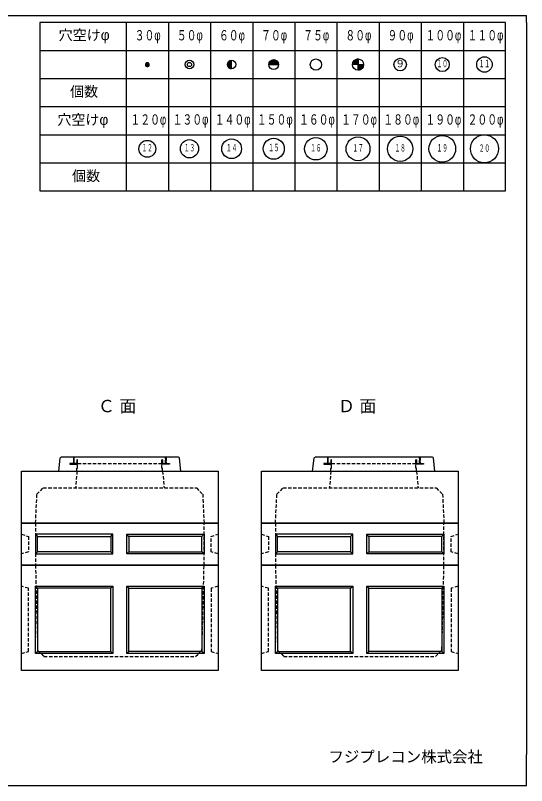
# Model space of a CAD drawing. Units: millimetres, scale not verified. Extents: x -3704 to 3796, y -2790 to 2696.
# Drawn here: x 157 to 3796, y -2790 to 2696 of the extents above; entities that cross this region are included whole.
import ezdxf
from ezdxf.enums import TextEntityAlignment as Align

# ---------------------------------------------------------------- set-up
doc = ezdxf.new("R2010")
doc.units = ezdxf.units.MM
doc.header["$LTSCALE"] = 20
doc.linetypes.add('DASHED1', pattern=[1.8, 1.2, -0.6])
doc.layers.add('0-0_レイヤ_1', color=7, linetype='Continuous')
doc.styles.add('HG丸ｺﾞｼｯｸM-PRO', font='')
doc.styles.add('ＭＳ ゴシック', font='')
doc.styles.get('HG丸ｺﾞｼｯｸM-PRO').set_extended_font_data('HG丸ｺﾞｼｯｸM-PRO')
doc.styles.get('ＭＳ ゴシック').set_extended_font_data('MS Gothic')

msp = doc.modelspace()

# ---------------------------------------------------------------- linework, layer by layer
at = {"layer": '0-0_レイヤ_1'}
for p, q in [((3795.88, 2646.47), (3795.88, 2696.47)), ((945.88, 2646.47), (945.88, 1446.47)), ((1245.88, 2646.47), (1245.88, 1446.47)), ((1545.88, 2646.47), (1545.88, 1446.47)), ((1845.88, 2646.47), (1845.88, 1446.47)), ((2145.88, 2646.47), (2145.88, 1446.47)), ((2445.88, 2646.47), (2445.88, 1446.47)), ((2745.88, 2646.47), (2745.88, 1446.47)), ((3045.88, 2646.47), (3045.88, 1446.47)), ((3345.88, 2646.47), (3345.88, 1446.47)), ((3795.88, 2646.47), (3795.88, -2568.82)), ((331.45, 2446.47), (945.88, 2446.47)), ((945.88, 2446.47), (3645.88, 2446.47)), ((1089.41, 2360), (1102.36, 2360)), ((1669.11, 2360), (1695.88, 2360)), ((1670.21, 2362), (1695.88, 2362)), ((1671.54, 2364), (1695.88, 2364)), ((1673.11, 2366), (1695.88, 2366)), ((1674.99, 2368), (1695.88, 2368)), ((1677.27, 2370), (1695.88, 2370)), ((1680.13, 2372), (1695.88, 2372)), ((1683.96, 2374), (1695.88, 2374)), ((1690.59, 2376), (1695.88, 2376)), ((1695.88, 2316.47), (1695.88, 2376.47)), ((1963.6, 2360), (2028.16, 2360)), ((1964.52, 2362), (2027.25, 2362)), ((1965.59, 2364), (2026.18, 2364)), ((1966.84, 2366), (2024.93, 2366)), ((1968.29, 2368), (2023.48, 2368)), ((1969.97, 2370), (2021.79, 2370)), ((1971.94, 2372), (2019.82, 2372)), ((1974.27, 2374), (2017.5, 2374)), ((1977.09, 2376), (2014.67, 2376)), ((1980.69, 2378), (2011.08, 2378)), ((1985.84, 2380), (2005.92, 2380)), ((2558.24, 2360), (2595.88, 2360)), ((2559.02, 2362), (2595.88, 2362)), ((2559.93, 2364), (2595.88, 2364)), ((2560.97, 2366), (2595.88, 2366)), ((2562.17, 2368), (2595.88, 2368)), ((2563.53, 2370), (2595.88, 2370)), ((2565.09, 2372), (2595.88, 2372)), ((2566.86, 2374), (2595.88, 2374)), ((2568.9, 2376), (2595.88, 2376)), ((2571.27, 2378), (2595.88, 2378)), ((2574.07, 2380), (2595.88, 2380)), ((2577.51, 2382), (2595.88, 2382)), ((2582.04, 2384), (2595.88, 2384)), ((2589.76, 2386), (2595.88, 2386)), ((1080.89, 2346), (1110.87, 2346)), ((1080.96, 2348), (1110.8, 2348)), ((1081.09, 2344), (1110.68, 2344)), ((1081.3, 2350), (1110.46, 2350)), ((1081.56, 2342), (1110.2, 2342)), ((1081.94, 2352), (1109.83, 2352)), ((1082.35, 2340), (1109.41, 2340)), ((1082.91, 2354), (1108.86, 2354)), ((1083.5, 2338), (1108.26, 2338)), ((1084.3, 2356), (1107.47, 2356)), ((1085.14, 2336), (1106.62, 2336)), ((1086.29, 2358), (1105.48, 2358)), ((1087.55, 2334), (1104.22, 2334)), ((1091.93, 2332), (1099.83, 2332)), ((1665.89, 2346), (1695.88, 2346)), ((1665.92, 2348), (1695.88, 2348)), ((1665.98, 2344), (1695.88, 2344)), ((1666.09, 2350), (1695.88, 2350)), ((1666.22, 2342), (1695.88, 2342)), ((1666.4, 2352), (1695.88, 2352)), ((1666.59, 2340), (1695.88, 2340)), ((1666.84, 2354), (1695.88, 2354)), ((1667.1, 2338), (1695.88, 2338)), ((1667.44, 2356), (1695.88, 2356)), ((1667.77, 2336), (1695.88, 2336)), ((1668.19, 2358), (1695.88, 2358)), ((1668.6, 2334), (1695.88, 2334)), ((1669.6, 2332), (1695.88, 2332)), ((1670.81, 2330), (1695.88, 2330)), ((1672.24, 2328), (1695.88, 2328)), ((1673.95, 2326), (1695.88, 2326)), ((1676.01, 2324), (1695.88, 2324)), ((1678.53, 2322), (1695.88, 2322)), ((1681.76, 2320), (1695.88, 2320)), ((1686.43, 2318), (1695.88, 2318)), ((1960.88, 2346.47), (2030.88, 2346.47)), ((1960.92, 2348), (2030.85, 2348)), ((1961.06, 2350), (2030.7, 2350)), ((1961.32, 2352), (2030.44, 2352)), ((1961.7, 2354), (2030.06, 2354)), ((1962.2, 2356), (2029.56, 2356)), ((1962.84, 2358), (2028.93, 2358)), ((2555.91, 2348), (2595.88, 2348)), ((2556.04, 2350), (2595.88, 2350)), ((2556.27, 2352), (2595.88, 2352)), ((2556.6, 2354), (2595.88, 2354)), ((2557.03, 2356), (2595.88, 2356)), ((2557.58, 2358), (2595.88, 2358)), ((2595.88, 2346), (2635.88, 2346)), ((2595.88, 2344), (2635.81, 2344)), ((2595.88, 2342), (2635.63, 2342)), ((2595.88, 2340), (2635.36, 2340)), ((2595.88, 2338), (2634.98, 2338)), ((2595.88, 2336), (2634.49, 2336)), ((2595.88, 2334), (2633.89, 2334)), ((2595.88, 2332), (2633.17, 2332)), ((2595.88, 2330), (2632.33, 2330)), ((2595.88, 2328), (2631.36, 2328)), ((2595.88, 2326), (2630.25, 2326)), ((2595.88, 2324), (2628.97, 2324)), ((2595.88, 2322), (2627.52, 2322)), ((2595.88, 2320), (2625.87, 2320)), ((2595.88, 2318), (2623.98, 2318)), ((2595.88, 2316), (2621.8, 2316)), ((2595.88, 2314), (2619.24, 2314)), ((2595.88, 2312), (2616.17, 2312)), ((2595.88, 2310), (2612.31, 2310)), ((2595.88, 2308), (2606.84, 2308)), ((331.45, 2246.47), (945.88, 2246.47)), ((945.88, 2246.47), (3645.88, 2246.47)), ((331.45, 2046.47), (945.88, 2046.47)), ((945.88, 2046.47), (3645.88, 2046.47)), ((331.45, 1846.47), (945.88, 1846.47)), ((945.88, 1846.47), (3645.88, 1846.47)), ((331.45, 1646.47), (945.88, 1646.47)), ((945.88, 1646.47), (3645.88, 1646.47)), ((464.88, -550), (474.88, -457.5)), ((1317.38, -450), (482.38, -450)), ((569.88, -452), (574.88, -452)), ((569.88, -454), (574.88, -454)), ((569.88, -456), (574.88, -456)), ((569.88, -458), (574.88, -458)), ((569.88, -460), (574.88, -460)), ((569.88, -462), (574.88, -462)), ((569.88, -464), (574.88, -464)), ((569.88, -466), (574.88, -466)), ((569.88, -468), (574.88, -468)), ((569.88, -470), (574.88, -470)), ((569.88, -472), (574.88, -472)), ((569.88, -474), (574.88, -474)), ((569.88, -476), (574.88, -476)), ((569.88, -478), (574.88, -478)), ((569.88, -480), (574.88, -480)), ((569.88, -482), (574.88, -482)), ((569.88, -484), (574.88, -484)), ((569.88, -486), (574.88, -486)), ((569.88, -488), (574.88, -488)), ((569.88, -490), (574.88, -490)), ((569.88, -492), (574.88, -492)), ((594.88, -470), (599.88, -470)), ((594.88, -472), (599.88, -472)), ((594.88, -474), (599.88, -474)), ((594.88, -476), (599.88, -476)), ((594.88, -478), (599.88, -478)), ((594.88, -480), (599.88, -480)), ((594.88, -482), (599.88, -482)), ((594.88, -484), (599.88, -484)), ((594.88, -486), (599.88, -486)), ((594.88, -488), (599.88, -488)), ((594.88, -490), (599.88, -490)), ((594.88, -492), (599.88, -492)), ((1199.88, -470), (1204.88, -470)), ((1199.88, -472), (1204.88, -472)), ((1199.88, -474), (1204.88, -474)), ((1199.88, -476), (1204.88, -476)), ((1199.88, -478), (1204.88, -478)), ((1199.88, -480), (1204.88, -480)), ((1199.88, -482), (1204.88, -482)), ((1199.88, -484), (1204.88, -484)), ((1199.88, -486), (1204.88, -486)), ((1199.88, -488), (1204.88, -488)), ((1199.88, -490), (1204.88, -490)), ((1199.88, -492), (1204.88, -492)), ((1224.88, -452), (1229.88, -452)), ((1224.88, -454), (1229.88, -454)), ((1224.88, -456), (1229.88, -456)), ((1224.88, -458), (1229.88, -458)), ((1224.88, -460), (1229.88, -460)), ((1224.88, -462), (1229.88, -462)), ((1224.88, -464), (1229.88, -464)), ((1224.88, -466), (1229.88, -466)), ((1224.88, -468), (1229.88, -468)), ((1224.88, -470), (1229.88, -470)), ((1224.88, -472), (1229.88, -472)), ((1224.88, -474), (1229.88, -474)), ((1224.88, -476), (1229.88, -476)), ((1224.88, -478), (1229.88, -478)), ((1224.88, -480), (1229.88, -480)), ((1224.88, -482), (1229.88, -482)), ((1224.88, -484), (1229.88, -484)), ((1224.88, -486), (1229.88, -486)), ((1224.88, -488), (1229.88, -488)), ((1224.88, -490), (1229.88, -490)), ((1224.88, -492), (1229.88, -492)), ((1334.88, -550), (1324.88, -457.5)), ((2272.88, -550), (2282.88, -457.5)), ((3125.38, -450), (2290.38, -450)), ((2377.88, -452), (2382.88, -452)), ((2377.88, -454), (2382.88, -454)), ((2377.88, -456), (2382.88, -456)), ((2377.88, -458), (2382.88, -458)), ((2377.88, -460), (2382.88, -460)), ((2377.88, -462), (2382.88, -462)), ((2377.88, -464), (2382.88, -464)), ((2377.88, -466), (2382.88, -466)), ((2377.88, -468), (2382.88, -468)), ((2377.88, -470), (2382.88, -470)), ((2377.88, -472), (2382.88, -472)), ((2377.88, -474), (2382.88, -474)), ((2377.88, -476), (2382.88, -476)), ((2377.88, -478), (2382.88, -478)), ((2377.88, -480), (2382.88, -480)), ((2377.88, -482), (2382.88, -482)), ((2377.88, -484), (2382.88, -484)), ((2377.88, -486), (2382.88, -486)), ((2377.88, -488), (2382.88, -488)), ((2377.88, -490), (2382.88, -490)), ((2377.88, -492), (2382.88, -492)), ((2402.88, -470), (2407.88, -470)), ((2402.88, -472), (2407.88, -472)), ((2402.88, -474), (2407.88, -474)), ((2402.88, -476), (2407.88, -476)), ((2402.88, -478), (2407.88, -478)), ((2402.88, -480), (2407.88, -480)), ((2402.88, -482), (2407.88, -482)), ((2402.88, -484), (2407.88, -484)), ((2402.88, -486), (2407.88, -486)), ((2402.88, -488), (2407.88, -488)), ((2402.88, -490), (2407.88, -490)), ((2402.88, -492), (2407.88, -492)), ((3007.88, -470), (3012.88, -470)), ((3007.88, -472), (3012.88, -472)), ((3007.88, -474), (3012.88, -474)), ((3007.88, -476), (3012.88, -476)), ((3007.88, -478), (3012.88, -478)), ((3007.88, -480), (3012.88, -480)), ((3007.88, -482), (3012.88, -482)), ((3007.88, -484), (3012.88, -484)), ((3007.88, -486), (3012.88, -486)), ((3007.88, -488), (3012.88, -488)), ((3007.88, -490), (3012.88, -490)), ((3007.88, -492), (3012.88, -492)), ((3032.88, -452), (3037.88, -452)), ((3032.88, -454), (3037.88, -454)), ((3032.88, -456), (3037.88, -456)), ((3032.88, -458), (3037.88, -458)), ((3032.88, -460), (3037.88, -460)), ((3032.88, -462), (3037.88, -462)), ((3032.88, -464), (3037.88, -464)), ((3032.88, -466), (3037.88, -466)), ((3032.88, -468), (3037.88, -468)), ((3032.88, -470), (3037.88, -470)), ((3032.88, -472), (3037.88, -472)), ((3032.88, -474), (3037.88, -474)), ((3032.88, -476), (3037.88, -476)), ((3032.88, -478), (3037.88, -478)), ((3032.88, -480), (3037.88, -480)), ((3032.88, -482), (3037.88, -482)), ((3032.88, -484), (3037.88, -484)), ((3032.88, -486), (3037.88, -486)), ((3032.88, -488), (3037.88, -488)), ((3032.88, -490), (3037.88, -490)), ((3032.88, -492), (3037.88, -492)), ((3142.88, -550), (3132.88, -457.5)), ((544.88, -496), (594.88, -496)), ((544.88, -498), (594.88, -498)), ((544.88, -500), (594.88, -500)), ((569.88, -494), (574.88, -494)), ((594.88, -494), (599.88, -494)), ((594.88, -496), (599.88, -496)), ((594.88, -498), (599.88, -498)), ((594.88, -500), (599.88, -500)), ((1199.88, -494), (1204.88, -494)), ((1199.88, -496), (1254.88, -496)), ((1199.88, -498), (1254.88, -498)), ((1224.88, -494), (1229.88, -494)), ((2352.88, -496), (2402.88, -496)), ((2352.88, -498), (2402.88, -498)), ((2352.88, -500), (2402.88, -500)), ((2377.88, -494), (2382.88, -494)), ((2402.88, -494), (2407.88, -494)), ((2402.88, -496), (2407.88, -496)), ((2402.88, -498), (2407.88, -498)), ((2402.88, -500), (2407.88, -500)), ((3007.88, -494), (3012.88, -494)), ((3007.88, -496), (3062.88, -496)), ((3007.88, -498), (3062.88, -498)), ((3032.88, -494), (3037.88, -494)), ((664.88, -550), (1534.88, -550)), ((2372.88, -550), (3242.88, -550)), ((834.88, -1015), (849.88, -1000)), ((964.88, -1015), (949.88, -1000)), ((1484.88, -1015), (1499.88, -1000)), ((2542.88, -1015), (2557.88, -1000)), ((2672.88, -1015), (2657.88, -1000)), ((3192.88, -1015), (3207.88, -1000)), ((299.88, -1140), (314.88, -1125)), ((849.88, -1140), (834.88, -1125)), ((1499.88, -1140), (1484.88, -1125)), ((2007.88, -1140), (2022.88, -1125)), ((2557.88, -1140), (2542.88, -1125)), ((3207.88, -1140), (3192.88, -1125)), ((199.88, -1220), (1599.88, -1220)), ((1907.88, -1220), (3307.88, -1220)), ((299.88, -1370), (314.88, -1385)), ((834.88, -1385), (849.88, -1370)), ((949.88, -1370), (964.88, -1385)), ((1499.88, -1370), (1484.88, -1385)), ((2007.88, -1370), (2022.88, -1385)), ((2542.88, -1385), (2557.88, -1370)), ((2657.88, -1370), (2672.88, -1385)), ((3207.88, -1370), (3192.88, -1385)), ((299.88, -1850), (314.88, -1835)), ((849.88, -1850), (834.88, -1835)), ((949.88, -1850), (964.88, -1835)), ((1499.88, -1850), (1484.88, -1835)), ((2007.88, -1850), (2022.88, -1835)), ((2557.88, -1850), (2542.88, -1835)), ((2657.88, -1850), (2672.88, -1835)), ((3207.88, -1850), (3192.88, -1835)), ((3795.88, -2740.32), (3795.88, -2568.82))]:
    msp.add_line(p, q, dxfattribs=at)
at = {"layer": '0-0_レイヤ_1', "linetype": 'DASHED1'}
for p, q in [((599.88, -495), (1199.88, -495)), ((2407.88, -495), (3007.88, -495)), ((594.88, -550), (584.88, -670)), ((1204.88, -550), (1214.88, -670)), ((2402.88, -550), (2392.88, -670)), ((3012.88, -550), (3022.88, -670)), ((299.88, -920), (299.88, -1220)), ((1499.88, -1220), (1499.88, -920)), ((2007.88, -920), (2007.88, -1220)), ((3207.88, -1220), (3207.88, -920))]:
    msp.add_line(p, q, dxfattribs=at)
at = {"layer": '0-0_レイヤ_1'}
for points in [[(-3532.94, 2696.47), (3545.88, 2696.47), (3795.88, 2696.47)], [(945.88, 2646.47), (331.45, 2646.47), (331.45, 1446.47), (945.88, 1446.47)], [(945.88, 1446.47), (3645.88, 1446.47), (3645.88, 2646.47), (945.88, 2646.47)], [(2595.88, 2386.47), (2595.88, 2346.47), (2555.88, 2346.47)], [(2595.88, 2306.47), (2595.88, 2346.47), (2635.88, 2346.47)], [(474.88, -457.5), (476.89, -452.18), (482.38, -450)], [(574.88, -495), (574.88, -450), (569.88, -450), (569.88, -495)], [(1324.88, -457.5), (1322.43, -451.85), (1317.38, -450)], [(2282.88, -457.5), (2284.89, -452.18), (2290.38, -450)], [(2382.88, -495), (2382.88, -450), (2377.88, -450), (2377.88, -495)], [(3132.88, -457.5), (3130.43, -451.85), (3125.38, -450)], [(594.88, -495), (544.88, -495), (544.88, -500), (594.88, -500)], [(2402.88, -495), (2352.88, -495), (2352.88, -500), (2402.88, -500)], [(299.88, -1000), (314.88, -1015), (834.88, -1015), (834.88, -1125), (314.88, -1125), (314.88, -1015)], [(949.88, -1140), (964.88, -1125), (1484.88, -1125), (1484.88, -1015), (964.88, -1015), (964.88, -1125)], [(2007.88, -1000), (2022.88, -1015), (2542.88, -1015), (2542.88, -1125), (2022.88, -1125), (2022.88, -1015)], [(2657.88, -1140), (2672.88, -1125), (3192.88, -1125), (3192.88, -1015), (2672.88, -1015), (2672.88, -1125)], [(-3532.94, -2790.32), (3545.88, -2790.32), (3795.88, -2790.32), (3795.88, -2740.32)]]:
    msp.add_lwpolyline(points, dxfattribs=at)
at = {"layer": '0-0_レイヤ_1', "linetype": 'DASHED1'}
for points in [[(594.88, -550), (594.88, -530), (599.88, -530), (599.88, -470), (594.88, -470), (594.88, -495), (574.88, -495), (574.88, -450), (569.88, -450), (569.88, -495), (544.88, -495), (544.88, -500), (599.88, -500)], [(1204.88, -550), (1204.88, -530), (1199.88, -530), (1199.88, -470), (1204.88, -470), (1204.88, -495), (1224.88, -495), (1224.88, -450), (1229.88, -450), (1229.88, -495), (1254.88, -495), (1254.88, -500), (1199.88, -500)], [(2402.88, -550), (2402.88, -530), (2407.88, -530), (2407.88, -470), (2402.88, -470), (2402.88, -495), (2382.88, -495), (2382.88, -450), (2377.88, -450), (2377.88, -495), (2352.88, -495), (2352.88, -500), (2407.88, -500)], [(3012.88, -550), (3012.88, -530), (3007.88, -530), (3007.88, -470), (3012.88, -470), (3012.88, -495), (3032.88, -495), (3032.88, -450), (3037.88, -450), (3037.88, -495), (3062.88, -495), (3062.88, -500), (3007.88, -500)], [(299.88, -920), (309.88, -715), (354.88, -670), (1444.88, -670), (1489.88, -715), (1499.88, -920)], [(2007.88, -920), (2017.88, -715), (2062.88, -670), (3152.88, -670), (3197.88, -715), (3207.88, -920)], [(199.88, -1000), (249.88, -1015), (249.88, -1125), (199.88, -1140)], [(1599.88, -1140), (1549.88, -1125), (1549.88, -1015), (1599.88, -1000)], [(1907.88, -1000), (1957.88, -1015), (1957.88, -1125), (1907.88, -1140)], [(3307.88, -1140), (3257.88, -1125), (3257.88, -1015), (3307.88, -1000)], [(299.88, -1220), (314.88, -1825), (359.88, -1870), (1439.88, -1870), (1484.88, -1825), (1499.88, -1220)], [(2007.88, -1220), (2022.88, -1825), (2067.88, -1870), (3147.88, -1870), (3192.88, -1825), (3207.88, -1220)], [(199.88, -1850), (249.88, -1835), (249.88, -1385), (199.88, -1370)], [(1599.88, -1370), (1549.88, -1385), (1549.88, -1835), (1599.88, -1850)], [(1907.88, -1850), (1957.88, -1835), (1957.88, -1385), (1907.88, -1370)], [(3307.88, -1370), (3257.88, -1385), (3257.88, -1835), (3307.88, -1850)]]:
    msp.add_lwpolyline(points, dxfattribs=at)
at = {"layer": '0-0_レイヤ_1'}
for points in [[(599.88, -500), (599.88, -470), (594.88, -470), (594.88, -500)], [(1199.88, -495), (1204.88, -495), (1204.88, -470), (1199.88, -470)], [(1224.88, -495), (1229.88, -495), (1229.88, -450), (1224.88, -450)], [(2407.88, -500), (2407.88, -470), (2402.88, -470), (2402.88, -500)], [(3007.88, -495), (3012.88, -495), (3012.88, -470), (3007.88, -470)], [(3032.88, -495), (3037.88, -495), (3037.88, -450), (3032.88, -450)], [(1199.88, -495), (1254.88, -495), (1254.88, -500), (1199.88, -500)], [(3007.88, -495), (3062.88, -495), (3062.88, -500), (3007.88, -500)], [(199.88, -920), (199.88, -550), (1599.88, -550), (1599.88, -920)], [(1907.88, -920), (1907.88, -550), (3307.88, -550), (3307.88, -920)], [(199.88, -1220), (199.88, -920), (1599.88, -920), (1599.88, -1220)], [(1907.88, -1220), (1907.88, -920), (3307.88, -920), (3307.88, -1220)], [(299.88, -1000), (299.88, -1140), (849.88, -1140), (849.88, -1000)], [(949.88, -1140), (949.88, -1000), (1499.88, -1000), (1499.88, -1140)], [(2007.88, -1000), (2007.88, -1140), (2557.88, -1140), (2557.88, -1000)], [(2657.88, -1140), (2657.88, -1000), (3207.88, -1000), (3207.88, -1140)], [(199.88, -1970), (199.88, -1220), (1599.88, -1220), (1599.88, -1970)], [(1907.88, -1970), (1907.88, -1220), (3307.88, -1220), (3307.88, -1970)], [(299.88, -1370), (849.88, -1370), (849.88, -1850), (299.88, -1850)], [(949.88, -1850), (949.88, -1370), (1499.88, -1370), (1499.88, -1850)], [(2007.88, -1370), (2557.88, -1370), (2557.88, -1850), (2007.88, -1850)], [(2657.88, -1850), (2657.88, -1370), (3207.88, -1370), (3207.88, -1850)], [(834.88, -1835), (834.88, -1385), (314.88, -1385), (314.88, -1835)], [(964.88, -1835), (964.88, -1385), (1484.88, -1385), (1484.88, -1835)], [(2542.88, -1835), (2542.88, -1385), (2022.88, -1385), (2022.88, -1835)], [(2672.88, -1835), (2672.88, -1385), (3192.88, -1385), (3192.88, -1835)]]:
    msp.add_lwpolyline(points, close=True, dxfattribs=at)
for centre, radius in [((1395.88, 2346.47), 30), ((1395.88, 2346.47), 15), ((1695.88, 2346.47), 30), ((1995.88, 2346.47), 35), ((2295.88, 2346.47), 40), ((2595.88, 2346.47), 40), ((2895.88, 2346.47), 45), ((3195.88, 2346.47), 50), ((3495.88, 2346.47), 55), ((1395.88, 1746.47), 65), ((1695.88, 1746.47), 70), ((1995.88, 1746.47), 75), ((2295.88, 1746.47), 80), ((2595.88, 1746.47), 85), ((2895.88, 1746.47), 90), ((3195.88, 1746.47), 95), ((3495.88, 1746.47), 100), ((1095.88, 1746.47), 60)]:
    msp.add_circle(centre, radius, dxfattribs=at)

# ---------------------------------------------------------------- texts
for s, height, style, p in [('穴空けφ', 73.31, 'HG丸ｺﾞｼｯｸM-PRO', (464.21, 2498.28)), ('９', 51.32, 'HG丸ｺﾞｼｯｸM-PRO', (2860.89, 2311.57)), ('個数', 73.31, 'HG丸ｺﾞｼｯｸM-PRO', (545.73, 2095.35)), ('穴空けφ', 73.31, 'HG丸ｺﾞｼｯｸM-PRO', (454.89, 1895.05)), ('個数', 73.31, 'HG丸ｺﾞｼｯｸM-PRO', (559.7, 1494.45)), ('Ｃ 面', 87.98, 'HG丸ｺﾞｼｯｸM-PRO', (744.44, -156.83)), ('Ｄ 面', 87.98, 'HG丸ｺﾞｼｯｸM-PRO', (2453.8, -156.83)), ('フジプレコン株式会社', 80.65, 'ＭＳ ゴシック', (2385.06, -2649.21))]:
    msp.add_text(s, height=height, dxfattribs=dict(at, style=style)).set_placement(p, align=Align.BOTTOM_LEFT)
at = {"layer": '0-0_レイヤ_1', "style": 'HG丸ｺﾞｼｯｸM-PRO'}
for s, height, width, p in [('３０φ', 73.31, 0.7, (1005.88, 2496.47)), ('５０φ', 73.31, 0.7, (1305.88, 2496.47)), ('６０φ', 73.31, 0.7, (1605.88, 2496.47)), ('７０φ', 73.31, 0.7, (1905.88, 2496.47)), ('７５φ', 73.31, 0.7, (2205.88, 2496.47)), ('８０φ', 73.31, 0.7, (2505.88, 2496.47)), ('９０φ', 73.31, 0.7, (2805.88, 2496.47)), ('１００φ', 73.31, 0.7, (3075.88, 2496.47)), ('１１０φ', 73.31, 0.7, (3375.88, 2496.47)), ('１０', 51.32, 0.55, (3155.75, 2311.84)), ('１１', 51.32, 0.55, (3456.05, 2311.9)), ('１２０φ', 73.31, 0.7, (975.88, 1896.47)), ('１３０φ', 73.31, 0.7, (1275.88, 1896.47)), ('１４０φ', 73.31, 0.7, (1575.88, 1896.47)), ('１５０φ', 73.31, 0.7, (1875.88, 1896.47)), ('１７０φ', 73.31, 0.7, (2475.88, 1896.47)), ('１８０φ', 73.31, 0.7, (2775.88, 1896.47)), ('１９０φ', 73.31, 0.7, (3075.88, 1896.47)), ('２００φ', 73.31, 0.7, (3375.88, 1896.47)), ('１２', 51.32, 0.55, (1055.5, 1712.62)), ('１３', 51.32, 0.55, (1357.09, 1712.33)), ('１４', 51.32, 0.55, (1656.44, 1711.81)), ('１５', 51.32, 0.55, (1956.61, 1713.44)), ('１６', 51.32, 0.55, (2256.14, 1711.64)), ('１７', 51.32, 0.55, (2556.54, 1711.06)), ('１８', 51.32, 0.55, (2856.32, 1711.06)), ('１９', 51.32, 0.55, (3156.36, 1711.02)), ('２０', 51.32, 0.55, (3456.18, 1709.76))]:
    msp.add_text(s, height=height, dxfattribs=dict(at, width=width)).set_placement(p, align=Align.BOTTOM_LEFT)
at = {"layer": '0-0_レイヤ_1', "style": 'HG丸ｺﾞｼｯｸM-PRO', "width": 0.7}
msp.add_text('１６０φ', height=73.31, rotation=0.001, dxfattribs=at).set_placement((2175.88, 1896.47), align=Align.BOTTOM_LEFT)

doc.saveas('drawing.dxf')
